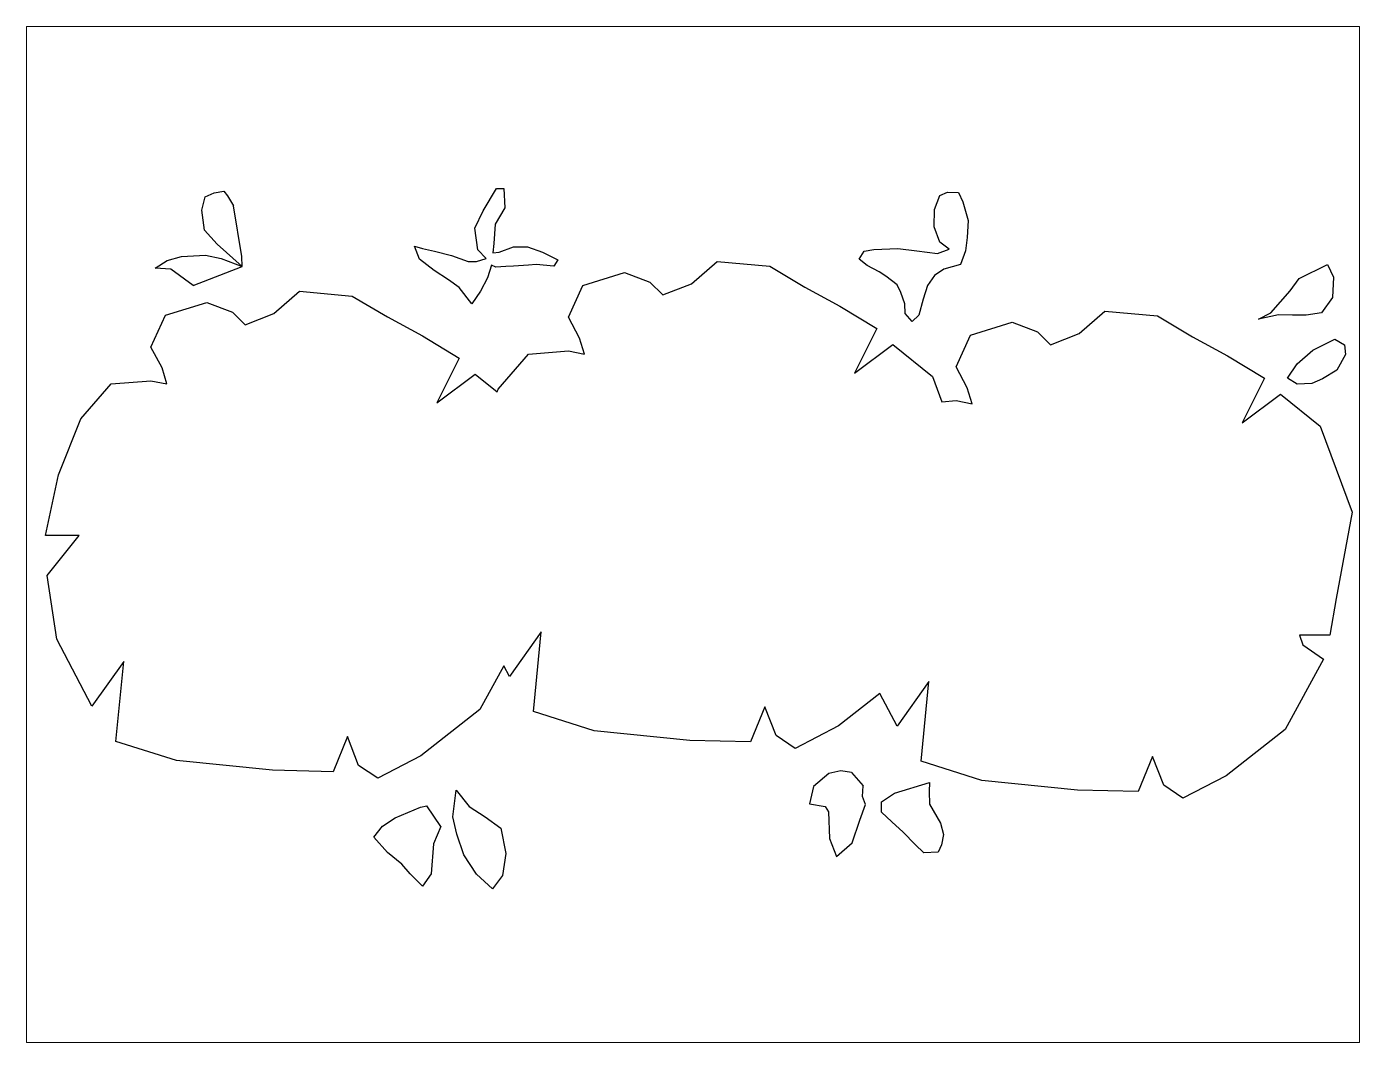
# Paper-space layout 'Layout1' of a CAD drawing. Header units: metres. Extents: x 27 to 240, y 20 to 183.
# The model-space entities are those that its viewports show. They can reach past a viewport. Long polylines and large blocks are cut down to what shows.
import ezdxf

# ---------------------------------------------------------------- set-up
doc = ezdxf.new("R2010")
doc.units = ezdxf.units.M
doc.layers.add('ceco.net 80', color=7, linetype='Continuous')

msp = doc.modelspace()

# ---------------------------------------------------------------- linework, layer by layer
at = {"layer": 'ceco.net 80'}
for p, q in [((-1.1234, 0.6581), (-1.116, 0.688)), ((-1.116, 0.688), (-1.0957, 0.6965)), ((-1.0957, 0.6965), (-1.0744, 0.7008)), ((-1.0744, 0.7008), (-1.0659, 0.6902)), ((-1.0659, 0.6902), (-1.053, 0.6678)), ((-0.5, 0.6571), (-0.4702, 0.7062)), ((-0.4702, 0.7062), (-0.4542, 0.7062)), ((-0.4542, 0.7062), (-0.452, 0.6635)), ((0.4998, 0.6598), (0.5115, 0.6908)), ((0.5115, 0.6908), (0.5285, 0.6982)), ((0.5285, 0.6982), (0.5531, 0.6972)), ((0.5531, 0.6972), (0.5627, 0.677)), ((-1.117, 0.6144), (-1.1234, 0.6581)), ((-1.0348, 0.5558), (-1.053, 0.6678)), ((-0.5181, 0.6186), (-0.5, 0.6571)), ((-0.452, 0.6635), (-0.4733, 0.6272)), ((0.4988, 0.6214), (0.4998, 0.6598)), ((0.5627, 0.677), (0.5745, 0.6354)), ((-0.4733, 0.6272), (-0.4764, 0.5846)), ((0.5116, 0.5873), (0.4988, 0.6214)), ((0.5745, 0.6354), (0.5724, 0.5981)), ((-1.0892, 0.5835), (-1.117, 0.6144)), ((-0.5116, 0.5707), (-0.5181, 0.6186)), ((0.5724, 0.5981), (0.5681, 0.5682)), ((-1.0337, 0.5334), (-1.0892, 0.5835)), ((-0.6524, 0.579), (-0.6343, 0.5737)), ((-0.6406, 0.5502), (-0.6524, 0.579)), ((-0.6343, 0.5737), (-0.6076, 0.5673)), ((-0.6076, 0.5673), (-0.5703, 0.5578)), ((-0.4935, 0.5515), (-0.5116, 0.5707)), ((-0.4764, 0.5846), (-0.4785, 0.5643)), ((-0.4785, 0.5643), (-0.4647, 0.5654)), ((-0.4647, 0.5654), (-0.4327, 0.5772)), ((-0.4327, 0.5772), (-0.4018, 0.5772)), ((-0.4018, 0.5772), (-0.3687, 0.5655)), ((-0.3687, 0.5655), (-0.3346, 0.5485)), ((0.3325, 0.5498), (0.3442, 0.5679)), ((0.3442, 0.5679), (0.3655, 0.5711)), ((0.3655, 0.5711), (0.4188, 0.5733)), ((0.4188, 0.5733), (0.4604, 0.5681)), ((0.4604, 0.5681), (0.5063, 0.5628)), ((0.5063, 0.5628), (0.5319, 0.5724)), ((0.5319, 0.5724), (0.5116, 0.5873)), ((0.5681, 0.5682), (0.5575, 0.5383)), ((-1.2267, 0.53), (-1.2001, 0.5471)), ((-1.2001, 0.5471), (-1.1681, 0.5557)), ((-1.1681, 0.5557), (-1.1148, 0.5589)), ((-1.1424, 0.4917), (-1.0337, 0.5334)), ((-1.1148, 0.5589), (-1.0806, 0.5515)), ((-1.0806, 0.5515), (-1.0337, 0.5334)), ((-1.0337, 0.5334), (-1.0348, 0.5558)), ((-0.6086, 0.5247), (-0.6406, 0.5502)), ((-0.5703, 0.5578), (-0.5329, 0.545)), ((-0.5329, 0.545), (-0.5148, 0.5451)), ((-0.5148, 0.5451), (-0.4935, 0.5515)), ((-0.4817, 0.5366), (-0.4902, 0.5088)), ((-0.4721, 0.5323), (-0.4817, 0.5366)), ((-0.4497, 0.5334), (-0.4721, 0.5323)), ((-0.4326, 0.5345), (-0.4497, 0.5334)), ((-0.3996, 0.5367), (-0.4326, 0.5345)), ((-0.3825, 0.5378), (-0.3996, 0.5367)), ((-0.3431, 0.5346), (-0.3825, 0.5378)), ((-0.3346, 0.5485), (-0.3431, 0.5346)), ((-0.0386, 0.4954), (0.018, 0.5449)), ((0.018, 0.5449), (0.1347, 0.5343)), ((0.1347, 0.5343), (0.2125, 0.4883)), ((0.3506, 0.5359), (0.3325, 0.5498)), ((0.3773, 0.5221), (0.3506, 0.5359)), ((0.5575, 0.5383), (0.5202, 0.5276)), ((1.3077, 0.5069), (1.3705, 0.5379)), ((1.3705, 0.5379), (1.3834, 0.5102)), ((-1.1915, 0.5279), (-1.2267, 0.53)), ((-1.1424, 0.4917), (-1.1915, 0.5279)), ((-0.5766, 0.5045), (-0.6086, 0.5247)), ((-0.5531, 0.4874), (-0.5766, 0.5045)), ((-0.4902, 0.5088), (-0.5062, 0.479)), ((-0.2792, 0.4919), (-0.1872, 0.5201)), ((-0.1872, 0.5201), (-0.1306, 0.4989)), ((0.3922, 0.5125), (0.3773, 0.5221)), ((0.4168, 0.4934), (0.3922, 0.5125)), ((0.5, 0.5137), (0.484, 0.4913)), ((0.5202, 0.5276), (0.5, 0.5137)), ((1.2874, 0.4802), (1.3077, 0.5069)), ((1.3834, 0.5102), (1.3813, 0.4654)), ((-0.9634, 0.4294), (-0.9068, 0.4789)), ((-0.9068, 0.4789), (-0.79, 0.4683)), ((-0.5253, 0.4512), (-0.5531, 0.4874)), ((-0.5062, 0.479), (-0.5253, 0.4512)), ((-0.311, 0.4212), (-0.2792, 0.4919)), ((-0.1306, 0.4989), (-0.1023, 0.4707)), ((-0.1023, 0.4707), (-0.0386, 0.4954)), ((0.2125, 0.4883), (0.2903, 0.4459)), ((0.4254, 0.4763), (0.4168, 0.4934)), ((0.4339, 0.4507), (0.4254, 0.4763)), ((0.484, 0.4913), (0.4744, 0.4614)), ((1.2448, 0.4311), (1.2874, 0.4802)), ((-1.2039, 0.4259), (-1.1119, 0.4541)), ((-1.1119, 0.4541), (-1.0553, 0.4329)), ((-0.79, 0.4683), (-0.7122, 0.4223)), ((0.2903, 0.4459), (0.3717, 0.3964)), ((0.435, 0.4294), (0.4339, 0.4507)), ((0.4744, 0.4614), (0.4649, 0.4262)), ((1.3813, 0.4654), (1.3568, 0.4313)), ((-1.2357, 0.3552), (-1.2039, 0.4259)), ((-1.0553, 0.4329), (-1.027, 0.4046)), ((-1.027, 0.4046), (-0.9634, 0.4294)), ((-0.7122, 0.4223), (-0.6344, 0.3799)), ((-0.2863, 0.3752), (-0.311, 0.4212)), ((0.45, 0.4123), (0.435, 0.4294)), ((0.4649, 0.4262), (0.45, 0.4123)), ((0.82, 0.3854), (0.8766, 0.4349)), ((0.8766, 0.4349), (0.9934, 0.4243)), ((0.9934, 0.4243), (1.0712, 0.3783)), ((1.2171, 0.4172), (1.2448, 0.4311)), ((1.2619, 0.4269), (1.2171, 0.4172)), ((1.2928, 0.4259), (1.2619, 0.4269)), ((1.3227, 0.4259), (1.2928, 0.4259)), ((1.3568, 0.4313), (1.3227, 0.4259)), ((0.3717, 0.3964), (0.3222, 0.2975)), ((0.5795, 0.3819), (0.6715, 0.4101)), ((0.6715, 0.4101), (0.7281, 0.3889)), ((0.7281, 0.3889), (0.7564, 0.3606)), ((0.7564, 0.3606), (0.82, 0.3854)), ((-1.211, 0.3092), (-1.2357, 0.3552)), ((-0.6344, 0.3799), (-0.553, 0.3304)), ((-0.2756, 0.3399), (-0.2863, 0.3752)), ((0.3222, 0.2975), (0.4071, 0.3611)), ((0.4071, 0.3611), (0.4955, 0.2904)), ((0.5476, 0.3112), (0.5795, 0.3819)), ((1.0712, 0.3783), (1.149, 0.3359)), ((1.3377, 0.3481), (1.3867, 0.3727)), ((1.3867, 0.3727), (1.4081, 0.3599)), ((1.4081, 0.3599), (1.4102, 0.3386)), ((-0.553, 0.3304), (-0.6026, 0.2315)), ((-0.4667, 0.2621), (-0.3994, 0.3399)), ((-0.3994, 0.3399), (-0.311, 0.3469)), ((-0.311, 0.3469), (-0.2756, 0.3399)), ((1.149, 0.3359), (1.2304, 0.2864)), ((1.3026, 0.3182), (1.3377, 0.3481)), ((1.4102, 0.3386), (1.3911, 0.3044)), ((-1.2004, 0.2739), (-1.211, 0.3092)), ((0.5724, 0.2652), (0.5476, 0.3112)), ((1.2813, 0.2861), (1.3026, 0.3182)), ((1.3911, 0.3044), (1.3591, 0.2852)), ((-1.3914, 0.1961), (-1.3242, 0.2739)), ((-1.3242, 0.2739), (-1.2357, 0.2809)), ((-1.2357, 0.2809), (-1.2004, 0.2739)), ((-0.6026, 0.2315), (-0.5177, 0.2951)), ((-0.5177, 0.2951), (-0.469, 0.2562)), ((0.4955, 0.2904), (0.5162, 0.2344)), ((1.2304, 0.2864), (1.1808, 0.1874)), ((1.3026, 0.2734), (1.2813, 0.2861)), ((1.3357, 0.2745), (1.3026, 0.2734)), ((1.3591, 0.2852), (1.3357, 0.2745)), ((-0.469, 0.2562), (-0.4667, 0.2621)), ((0.5162, 0.2344), (0.5476, 0.2369)), ((0.5476, 0.2369), (0.583, 0.2299)), ((0.583, 0.2299), (0.5724, 0.2652)), ((1.1808, 0.1874), (1.2657, 0.2511)), ((1.2657, 0.2511), (1.3542, 0.1804)), ((-1.4409, 0.0724), (-1.3914, 0.1961)), ((1.3542, 0.1804), (1.4249, -0.0105)), ((-1.4692, -0.0619), (-1.4409, 0.0724)), ((1.4249, -0.0105), (1.3895, -0.2014)), ((-1.3949, -0.0619), (-1.4692, -0.0619)), ((-1.4657, -0.1503), (-1.3949, -0.0619)), ((-1.4444, -0.2917), (-1.4657, -0.1503)), ((1.3895, -0.2014), (1.3754, -0.2827)), ((-1.3666, -0.4401), (-1.4444, -0.2917)), ((-0.3712, -0.2752), (-0.4419, -0.3741)), ((-0.3888, -0.4519), (-0.3712, -0.2752)), ((1.3082, -0.2827), (1.3152, -0.3039)), ((1.3754, -0.2827), (1.3082, -0.2827)), ((1.3152, -0.3039), (1.3612, -0.3357)), ((-1.2959, -0.3412), (-1.3666, -0.4401)), ((-1.3136, -0.5179), (-1.2959, -0.3412)), ((-0.4543, -0.3505), (-0.507, -0.4472)), ((-0.4419, -0.3741), (-0.4543, -0.3505)), ((1.3612, -0.3357), (1.2763, -0.4912)), ((0.3788, -0.4117), (0.2868, -0.4837)), ((0.4168, -0.4841), (0.3788, -0.4117)), ((0.4875, -0.3852), (0.4168, -0.4841)), ((0.4698, -0.5619), (0.4875, -0.3852)), ((0.1241, -0.4413), (0.0922, -0.5191)), ((0.1488, -0.5049), (0.1241, -0.4413)), ((-0.507, -0.4472), (-0.6379, -0.5497)), ((-0.2544, -0.4943), (-0.3888, -0.4519)), ((-0.0422, -0.5155), (-0.2544, -0.4943)), ((0.2868, -0.4837), (0.1913, -0.5332)), ((1.2763, -0.4912), (1.1455, -0.5937)), ((-1.1791, -0.5603), (-1.3136, -0.5179)), ((-0.8006, -0.5073), (-0.8325, -0.5851)), ((-0.7759, -0.5709), (-0.8006, -0.5073)), ((0.0922, -0.5191), (-0.0422, -0.5155)), ((0.1913, -0.5332), (0.1488, -0.5049)), ((-0.9669, -0.5815), (-1.1791, -0.5603)), ((-0.6379, -0.5497), (-0.7334, -0.5992)), ((0.9827, -0.5513), (0.9509, -0.6291)), ((1.0075, -0.6149), (0.9827, -0.5513)), ((-0.8325, -0.5851), (-0.9669, -0.5815)), ((-0.7334, -0.5992), (-0.7759, -0.5709)), ((0.2657, -0.5886), (0.2316, -0.6174)), ((0.2923, -0.5832), (0.2657, -0.5886)), ((0.3158, -0.5864), (0.2923, -0.5832)), ((0.3158, -0.5864), (0.3414, -0.6162)), ((0.6042, -0.6043), (0.4698, -0.5619)), ((0.2316, -0.6174), (0.2231, -0.6558)), ((0.3404, -0.6397), (0.3414, -0.6162)), ((0.4108, -0.6321), (0.4886, -0.6086)), ((0.4886, -0.6086), (0.4876, -0.6288)), ((0.8165, -0.6255), (0.6042, -0.6043)), ((1.0499, -0.6432), (1.0075, -0.6149)), ((1.1455, -0.5937), (1.0499, -0.6432)), ((-0.5672, -0.6848), (-0.5598, -0.6261)), ((-0.5598, -0.6261), (-0.5309, -0.6623)), ((0.3468, -0.6578), (0.3404, -0.6397)), ((0.382, -0.6513), (0.4108, -0.6321)), ((0.4876, -0.6288), (0.4887, -0.6566)), ((0.9509, -0.6291), (0.8165, -0.6255)), ((-0.6951, -0.6871), (-0.6386, -0.6635)), ((-0.6386, -0.6635), (-0.6248, -0.6603)), ((-0.5938, -0.7061), (-0.6248, -0.6603)), ((-0.5309, -0.6623), (-0.4957, -0.6847)), ((0.2231, -0.6558), (0.2572, -0.6622)), ((0.2572, -0.6622), (0.2647, -0.6739)), ((0.2647, -0.6739), (0.2669, -0.7325)), ((0.3341, -0.6919), (0.3468, -0.6578)), ((0.382, -0.6748), (0.382, -0.6513)), ((0.4055, -0.6961), (0.382, -0.6748)), ((0.4887, -0.6566), (0.5132, -0.6992)), ((-0.742, -0.7298), (-0.7228, -0.7052)), ((-0.7228, -0.7052), (-0.6951, -0.6871)), ((-0.5938, -0.7061), (-0.6098, -0.7446)), ((-0.5586, -0.7232), (-0.5672, -0.6848)), ((-0.4957, -0.6847), (-0.4605, -0.7102)), ((0.3171, -0.7421), (0.3341, -0.6919)), ((0.4301, -0.7185), (0.4055, -0.6961)), ((0.5132, -0.6992), (0.5197, -0.7237)), ((-0.7121, -0.7639), (-0.742, -0.7298)), ((-0.5425, -0.769), (-0.5586, -0.7232)), ((-0.4605, -0.7102), (-0.4498, -0.7657)), ((0.2669, -0.7325), (0.283, -0.773)), ((0.4568, -0.7462), (0.4301, -0.7185)), ((0.5197, -0.7237), (0.5154, -0.7472)), ((-0.6801, -0.7894), (-0.7121, -0.7639)), ((-0.6098, -0.7446), (-0.615, -0.8107)), ((-0.4498, -0.7657), (-0.4572, -0.8148)), ((0.283, -0.773), (0.3171, -0.7421)), ((0.476, -0.7643), (0.4568, -0.7462)), ((0.508, -0.7632), (0.476, -0.7643)), ((0.5154, -0.7472), (0.508, -0.7632)), ((-0.6619, -0.8107), (-0.6801, -0.7894)), ((-0.5148, -0.8116), (-0.5425, -0.769)), ((-0.6342, -0.8384), (-0.6619, -0.8107)), ((-0.615, -0.8107), (-0.6342, -0.8384)), ((-0.4795, -0.8446), (-0.5148, -0.8116)), ((-0.4572, -0.8148), (-0.4795, -0.8446))]:
    msp.add_line(p, q, dxfattribs=at)

psp = doc.layouts.get("Layout1")

# ---------------------------------------------------------------- viewports
at = {"layer": 'ceco.net 80'}
psp.add_viewport(center=(133.35, 101.6), size=(213.36, 162.56), view_center_point=(-0.0352, -0.0597), view_height=2.248945, dxfattribs=at)

doc.saveas('drawing.dxf')
